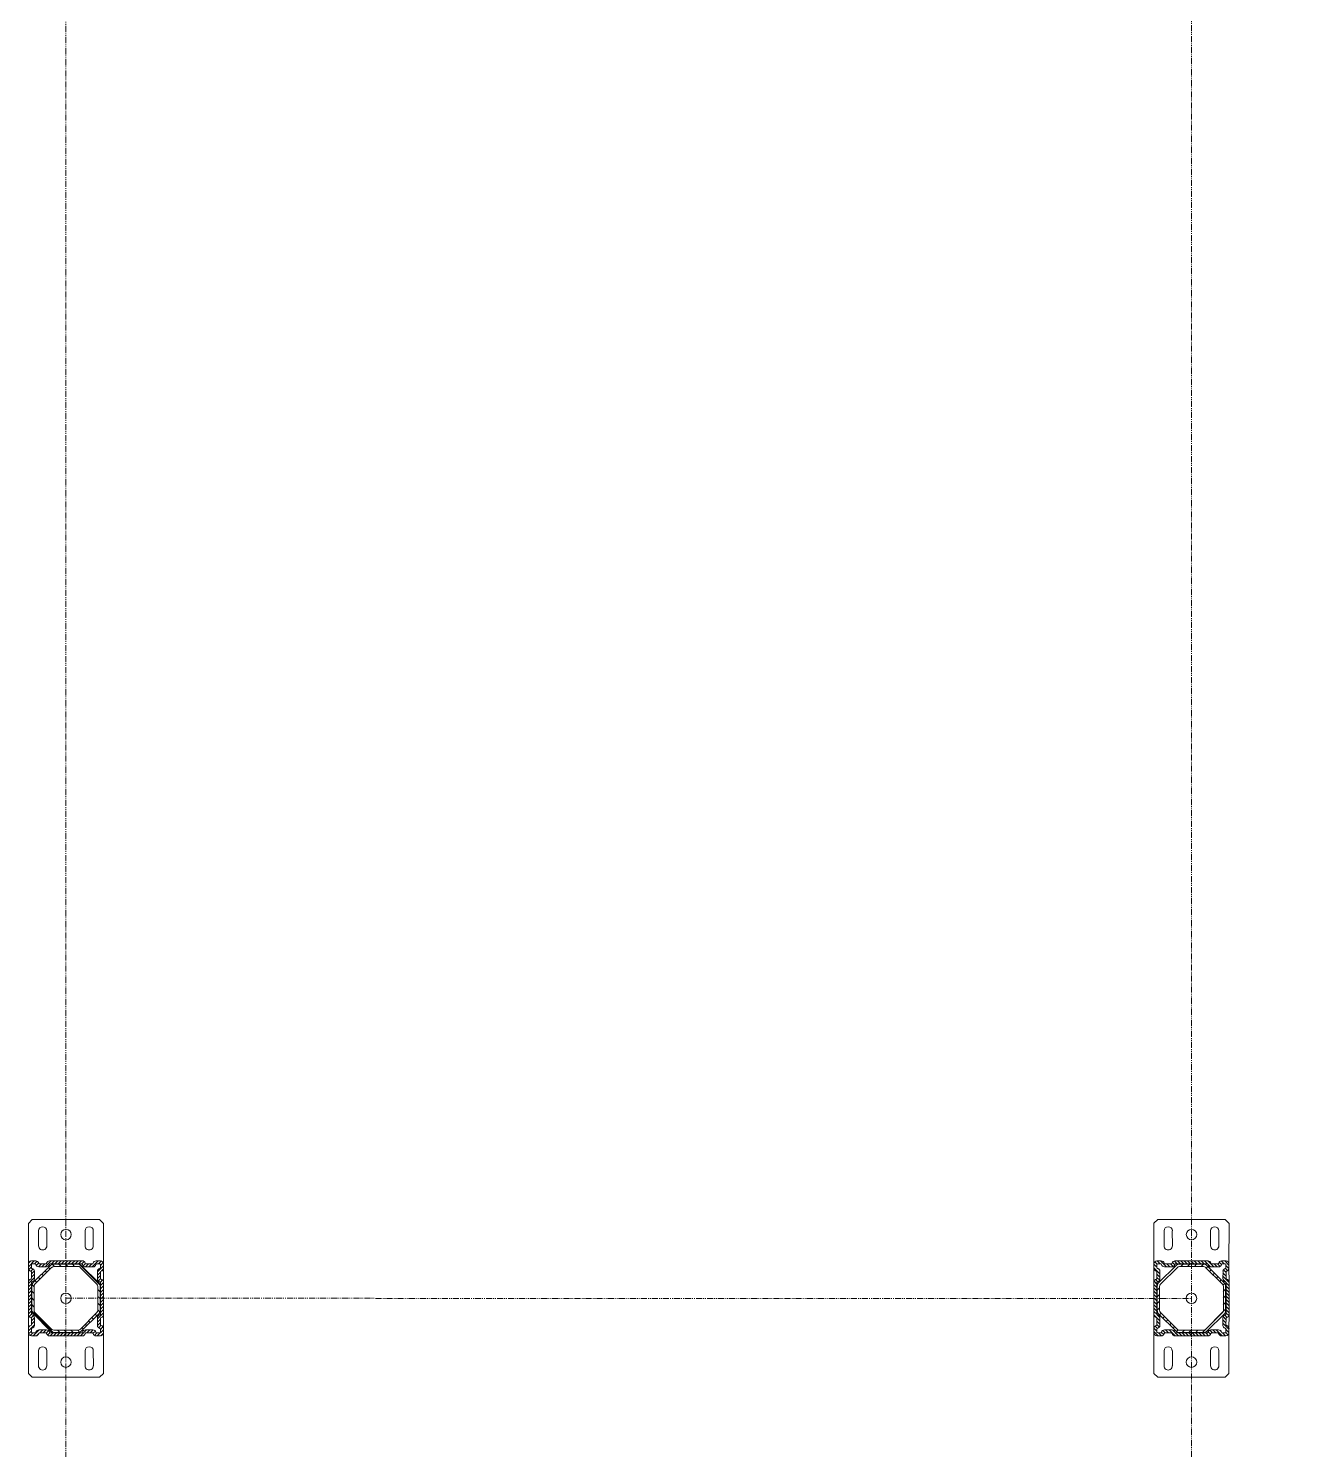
# Model space of a CAD drawing. Header units: millimetres. Extents: x 2179 to 44859, y 3478 to 159868.
# Drawn here: x 32961 to 34670, y 143947 to 145841 of the extents above; entities that cross this region are included whole.
import ezdxf

# ---------------------------------------------------------------- set-up
doc = ezdxf.new("R2010")
doc.units = ezdxf.units.MM
doc.linetypes.add('IMPORT-PHANTOM2', pattern=[14.732, 8.128, -1.524, 1.016, -1.524, 1.016, -1.524])
for name, color, linetype, lineweight in [('0-1', 7, 'IMPORT-PHANTOM2', 9), ('0-2', 7, 'Continuous', 9), ('2966-1_navrh dispozice stroju-HK_dwg-1', 7, 'Continuous', 9)]:
    doc.layers.add(name, color=color, linetype=linetype, lineweight=lineweight)

# ---------------------------------------------------------------- blocks, each defined once
blk = doc.blocks.new('2966-1_navrh dispozice stroju-HK_dwg__X1485-903060-1NP _ stroje - KOTVÍCÍ BODY')
at = {"layer": '0-2'}
for p, q in [((-21136.8, 18396.1), (-21139, 18398.2)), ((-21132.3, 18400.6), (-21134.5, 18402.7)), ((-21127.7, 18405), (-21130, 18407.2)), ((-21119.2, 18405.4), (-21122.2, 18408.4)), ((-21110.2, 18405.4), (-21113.2, 18408.4)), ((-21101.3, 18405.4), (-21104.3, 18408.4)), ((-21064.4, 18377.6), (-21095.3, 18408.4)), ((-21152.4, 18375.8), (-21155.4, 18378.8)), ((-21150.3, 18382.7), (-21152.4, 18384.8)), ((-21145.8, 18387.1), (-21147.9, 18389.3)), ((-21141.3, 18391.6), (-21143.4, 18393.8)), ((-21152.4, 18366.8), (-21155.4, 18369.8)), ((-21152.4, 18357.8), (-21155.4, 18360.8)), ((-21064.4, 18368.6), (-21067.4, 18371.6)), ((-21064.4, 18359.6), (-21067.4, 18362.6)), ((-21152.4, 18348.8), (-21155.4, 18351.8)), ((-21070.1, 18338.4), (-21072.2, 18340.5)), ((-21065.6, 18342.9), (-21067.9, 18345.1)), ((-21064.4, 18350.6), (-21067.4, 18353.6)), ((-21121, 18317.4), (-21124, 18320.4)), ((-21112, 18317.4), (-21115, 18320.4)), ((-21103.1, 18317.4), (-21106.1, 18320.4)), ((-21094.1, 18317.4), (-21097.1, 18320.4)), ((-21088.1, 18320.4), (-21090.2, 18322.5)), ((-21083.6, 18324.9), (-21085.7, 18327)), ((-21079.1, 18329.4), (-21081.2, 18331.5)), ((-21074.6, 18333.9), (-21076.7, 18336))]:
    blk.add_line(p, q, dxfattribs=at)
blk = doc.blocks.new('2966-1_navrh dispozice stroju-HK_dwg__X1486-903061-1NP _ stroje - KOTVÍCÍ BODY')
at = {"layer": '0-2'}
for p, q in [((-21159.9, 18407.2), (-21154.1, 18412.9)), ((-21159.9, 18402.7), (-21155.9, 18406.7)), ((-21158.2, 18399.9), (-21155.1, 18402.9)), ((-21155.9, 18397.7), (-21152.5, 18401.1)), ((-21155.9, 18393.2), (-21151.9, 18397.2)), ((-21153.6, 18408.9), (-21149.7, 18412.9)), ((-21149.9, 18408.2), (-21146.8, 18411.2)), ((-21148, 18405.5), (-21144.6, 18408.9)), ((-21144.1, 18404.9), (-21140.1, 18408.9)), ((-21139.7, 18404.9), (-21131.7, 18412.9)), ((-21135.1, 18405), (-21131.9, 18408.2)), ((-21131.2, 18408.9), (-21127.2, 18412.9)), ((-21126.7, 18408.9), (-21122.7, 18412.9)), ((-21122.2, 18408.9), (-21118.2, 18412.9)), ((-21117.7, 18408.9), (-21113.7, 18412.9)), ((-21113.2, 18408.9), (-21109.2, 18412.9)), ((-21108.7, 18408.9), (-21104.7, 18412.9)), ((-21104.2, 18408.9), (-21100.2, 18412.9)), ((-21099.7, 18408.9), (-21095.7, 18412.9)), ((-21095.2, 18408.9), (-21091.2, 18412.9)), ((-21090.8, 18408.9), (-21086.9, 18412.8)), ((-21087.7, 18407.5), (-21084.5, 18410.7)), ((-21085.5, 18405.2), (-21081.8, 18408.9)), ((-21081.3, 18404.9), (-21077.3, 18408.9)), ((-21076.8, 18404.9), (-21068.8, 18412.9)), ((-21071.6, 18405.6), (-21070.5, 18406.7)), ((-21068.3, 18408.9), (-21064.3, 18412.9)), ((-21067.9, 18395.9), (-21059.9, 18403.9)), ((-21067.9, 18391.4), (-21063.9, 18395.4)), ((-21067.4, 18400.8), (-21065.7, 18402.5)), ((-21064.2, 18408.6), (-21061, 18411.7)), ((-21063.9, 18404.4), (-21059.9, 18408.4)), ((-21159.9, 18384.7), (-21151.9, 18392.7)), ((-21159.9, 18380.2), (-21155.9, 18384.3)), ((-21159.9, 18375.7), (-21155.9, 18379.7)), ((-21155.2, 18385), (-21152, 18388.1)), ((-21067.5, 18387.3), (-21063.9, 18390.9)), ((-21065.2, 18385.1), (-21062, 18388.3)), ((-21063.9, 18381.9), (-21060.1, 18385.8)), ((-21063.9, 18377.4), (-21059.9, 18381.4)), ((-21063.9, 18372.9), (-21059.9, 18376.9)), ((-21159.9, 18371.2), (-21155.9, 18375.2)), ((-21159.9, 18366.7), (-21155.9, 18370.7)), ((-21159.9, 18362.3), (-21155.9, 18366.3)), ((-21159.9, 18357.8), (-21155.9, 18361.8)), ((-21159.9, 18353.3), (-21155.9, 18357.3)), ((-21063.9, 18368.5), (-21059.9, 18372.5)), ((-21063.9, 18364), (-21059.9, 18368)), ((-21063.9, 18359.5), (-21059.9, 18363.5)), ((-21063.9, 18355), (-21059.9, 18359)), ((-21159.9, 18348.8), (-21155.9, 18352.8)), ((-21159.9, 18344.3), (-21155.9, 18348.3)), ((-21159.7, 18340), (-21155.9, 18343.8)), ((-21157.6, 18337.6), (-21154.5, 18340.7)), ((-21155.9, 18334.8), (-21152.2, 18338.5)), ((-21067.9, 18333), (-21059.9, 18341)), ((-21067.8, 18337.6), (-21064.3, 18341.1)), ((-21064.1, 18341.3), (-21059.9, 18345.5)), ((-21063.9, 18350.5), (-21059.9, 18354.5)), ((-21063.9, 18346), (-21059.9, 18350)), ((-21159.9, 18321.8), (-21151.9, 18329.8)), ((-21159.9, 18317.4), (-21155.9, 18321.4)), ((-21155.9, 18330.3), (-21151.9, 18334.3)), ((-21153.7, 18323.6), (-21152.6, 18324.7)), ((-21150.8, 18312.9), (-21142.8, 18320.9)), ((-21149.5, 18318.8), (-21147.8, 18320.5)), ((-21142.3, 18316.9), (-21138.3, 18320.9)), ((-21137.9, 18316.9), (-21134.2, 18320.6)), ((-21088, 18317.4), (-21084.5, 18320.9)), ((-21088, 18313), (-21080, 18320.9)), ((-21079.5, 18316.9), (-21075.5, 18320.9)), ((-21075, 18316.9), (-21071.7, 18320.3)), ((-21067.9, 18328.5), (-21063.9, 18332.5)), ((-21067.2, 18324.7), (-21063.9, 18328)), ((-21064.5, 18322.9), (-21061.5, 18325.9)), ((-21063.9, 18319.1), (-21059.9, 18323)), ((-21158.7, 18314.1), (-21155.6, 18317.2)), ((-21155.3, 18312.9), (-21151.3, 18316.9)), ((-21135.2, 18315.1), (-21132.1, 18318.2)), ((-21132.7, 18313.1), (-21128.9, 18316.9)), ((-21128.4, 18312.9), (-21124.4, 18316.9)), ((-21123.9, 18312.9), (-21119.9, 18316.9)), ((-21119.4, 18312.9), (-21115.4, 18316.9)), ((-21114.9, 18312.9), (-21110.9, 18316.9)), ((-21110.4, 18312.9), (-21106.4, 18316.9)), ((-21105.9, 18312.9), (-21101.9, 18316.9)), ((-21101.4, 18312.9), (-21097.4, 18316.9)), ((-21097, 18312.9), (-21093, 18316.9)), ((-21092.5, 18312.9), (-21088.3, 18317.1)), ((-21072.9, 18314.6), (-21069.9, 18317.6)), ((-21070, 18313), (-21066, 18316.9)), ((-21065.5, 18312.9), (-21059.9, 18318.6))]:
    blk.add_line(p, q, dxfattribs=at)
blk = doc.blocks.new('2966-1_navrh dispozice stroju-HK_dwg__X1487-903062-1NP _ stroje - KOTVÍCÍ BODY')
at = {"layer": '0-2'}
for p, q in [((-21155.4, 16880.6), (-21127.5, 16908.4)), ((-21121.5, 16905.4), (-21118.5, 16908.4)), ((-21112.5, 16905.4), (-21109.5, 16908.4)), ((-21103.5, 16905.4), (-21100.5, 16908.4)), ((-21094.6, 16905.4), (-21091.7, 16908.3)), ((-21088.9, 16902.1), (-21086.8, 16904.2)), ((-21084.4, 16897.6), (-21082.3, 16899.7)), ((-21080, 16893.1), (-21077.8, 16895.2)), ((-21075.5, 16888.6), (-21073.3, 16890.7)), ((-21071, 16884.1), (-21068.9, 16886.2)), ((-21067.4, 16878.7), (-21064.6, 16881.5)), ((-21155.4, 16871.5), (-21152.4, 16874.5)), ((-21155.4, 16862.6), (-21152.4, 16865.6)), ((-21067.4, 16869.7), (-21064.4, 16872.7)), ((-21067.4, 16860.8), (-21064.4, 16863.8)), ((-21155.4, 16853.6), (-21152.4, 16856.6)), ((-21155.3, 16844.7), (-21152.4, 16847.6)), ((-21151.2, 16839.9), (-21149, 16842)), ((-21092.8, 16817.4), (-21064.4, 16845.8)), ((-21067.4, 16851.8), (-21064.4, 16854.8)), ((-21146.7, 16835.4), (-21144.5, 16837.5)), ((-21142.2, 16830.9), (-21140.1, 16833)), ((-21137.7, 16826.4), (-21135.6, 16828.5)), ((-21133.2, 16821.9), (-21131.1, 16824)), ((-21128.4, 16817.7), (-21125.7, 16820.4)), ((-21119.7, 16817.4), (-21116.7, 16820.4)), ((-21110.7, 16817.4), (-21107.7, 16820.4)), ((-21101.7, 16817.4), (-21098.7, 16820.4))]:
    blk.add_line(p, q, dxfattribs=at)
blk = doc.blocks.new('2966-1_navrh dispozice stroju-HK_dwg__X1488-903063-1NP _ stroje - KOTVÍCÍ BODY')
at = {"layer": '0-2'}
for p, q in [((-21151.9, 16898), (-21159.9, 16906)), ((-21155.9, 16906.5), (-21159.7, 16910.3)), ((-21158.5, 16900.1), (-21158.9, 16900.5)), ((-21153.8, 16908.9), (-21157.5, 16912.6)), ((-21145.4, 16904.9), (-21153.4, 16912.9)), ((-21146.4, 16910.5), (-21148.6, 16912.6)), ((-21140.9, 16904.9), (-21144.9, 16908.9)), ((-21136.4, 16904.9), (-21140.4, 16908.9)), ((-21133, 16906.1), (-21136.1, 16909.1)), ((-21131.3, 16908.9), (-21134.4, 16911.9)), ((-21126.9, 16908.9), (-21130.9, 16912.9)), ((-21122.4, 16908.9), (-21126.4, 16912.9)), ((-21117.9, 16908.9), (-21121.9, 16912.9)), ((-21113.4, 16908.9), (-21117.4, 16912.9)), ((-21108.9, 16908.9), (-21112.9, 16912.9)), ((-21104.5, 16908.9), (-21108.5, 16912.9)), ((-21100, 16908.9), (-21104, 16912.9)), ((-21095.5, 16908.9), (-21099.5, 16912.9)), ((-21091, 16908.9), (-21095, 16912.9)), ((-21082.5, 16904.9), (-21090.5, 16912.9)), ((-21078, 16904.9), (-21082, 16908.9)), ((-21073.5, 16905), (-21077.5, 16908.9)), ((-21070.6, 16906.6), (-21073.7, 16909.6)), ((-21068.5, 16908.9), (-21071.9, 16912.3)), ((-21059.9, 16904.8), (-21068, 16912.9)), ((-21063.9, 16895.3), (-21067.9, 16899.3)), ((-21063.3, 16899.2), (-21066.3, 16902.2)), ((-21060.6, 16901), (-21063.9, 16904.3)), ((-21059.9, 16909.3), (-21063.5, 16912.9)), ((-21155.9, 16879.6), (-21159.9, 16883.6)), ((-21155.9, 16884.1), (-21159, 16887.2)), ((-21153.3, 16885.9), (-21156.2, 16888.9)), ((-21151.9, 16893.5), (-21155.9, 16897.5)), ((-21151.9, 16889), (-21155.9, 16893)), ((-21063.9, 16890.8), (-21067.9, 16894.8)), ((-21059.9, 16882.4), (-21067.9, 16890.4)), ((-21059.9, 16877.9), (-21063.9, 16881.9)), ((-21155.9, 16875.1), (-21159.9, 16879.1)), ((-21155.9, 16870.6), (-21159.9, 16874.6)), ((-21155.9, 16866.1), (-21159.9, 16870.1)), ((-21155.9, 16861.6), (-21159.9, 16865.6)), ((-21155.9, 16857.1), (-21159.9, 16861.1)), ((-21059.9, 16873.4), (-21063.9, 16877.4)), ((-21059.9, 16868.9), (-21063.9, 16872.9)), ((-21059.9, 16864.4), (-21063.9, 16868.4)), ((-21059.9, 16859.9), (-21063.9, 16863.9)), ((-21155.9, 16852.6), (-21159.9, 16856.6)), ((-21155.9, 16848.1), (-21159.9, 16852.1)), ((-21155.9, 16843.6), (-21159.9, 16847.6)), ((-21151.9, 16835.2), (-21159.9, 16843.2)), ((-21060.9, 16838.5), (-21064, 16841.5)), ((-21059.9, 16855.4), (-21063.9, 16859.4)), ((-21059.9, 16850.9), (-21063.9, 16854.9)), ((-21059.9, 16846.4), (-21063.9, 16850.4)), ((-21059.9, 16841.9), (-21063.9, 16845.9)), ((-21155.9, 16821.2), (-21159.4, 16824.7)), ((-21153.7, 16823.5), (-21156.8, 16826.6)), ((-21151.9, 16830.7), (-21155.9, 16834.7)), ((-21152, 16826.2), (-21155.9, 16830.2)), ((-21063.9, 16832.5), (-21067.9, 16836.5)), ((-21063.9, 16828), (-21067.9, 16832)), ((-21059.9, 16819.5), (-21067.9, 16827.5)), ((-21063.7, 16836.8), (-21066.7, 16839.8)), ((-21060.2, 16824.3), (-21062.4, 16826.4)), ((-21152.1, 16812.9), (-21159.9, 16820.7)), ((-21156.7, 16813), (-21159.8, 16816.1)), ((-21148.2, 16813.5), (-21151.7, 16816.9)), ((-21146.2, 16816), (-21149.3, 16819.1)), ((-21142.7, 16816.9), (-21146.6, 16820.9)), ((-21138.2, 16816.9), (-21142.2, 16820.9)), ((-21129.7, 16812.9), (-21137.7, 16820.9)), ((-21125.2, 16812.9), (-21129.2, 16816.9)), ((-21120.7, 16812.9), (-21124.7, 16816.9)), ((-21116.2, 16812.9), (-21120.2, 16816.9)), ((-21111.7, 16812.9), (-21115.7, 16816.9)), ((-21107.2, 16812.9), (-21111.2, 16816.9)), ((-21102.8, 16812.9), (-21106.8, 16816.9)), ((-21098.3, 16812.9), (-21102.3, 16816.9)), ((-21093.8, 16812.9), (-21097.8, 16816.9)), ((-21089.3, 16812.9), (-21093.3, 16816.9)), ((-21085.7, 16813.8), (-21088.8, 16817)), ((-21084, 16816.6), (-21086.9, 16819.6)), ((-21079.8, 16816.9), (-21083.8, 16820.9)), ((-21075.3, 16816.9), (-21079.3, 16820.9)), ((-21066.8, 16812.9), (-21074.8, 16820.9)), ((-21072.3, 16813.9), (-21072.7, 16814.3)), ((-21062.6, 16813.2), (-21066.3, 16816.9)), ((-21060.2, 16815.3), (-21063.9, 16819))]:
    blk.add_line(p, q, dxfattribs=at)
blk = doc.blocks.new('2966-1_navrh dispozice stroju-HK_dwg-867852-1NP _ stroje - KOTVÍCÍ BODY')
at = {"layer": '0-1'}
blk.add_line((-9405.1, 25328.5), (-8632.3, 26614.1), dxfattribs=at)
at = {"layer": '0-1', "flags": 128}
blk.add_lwpolyline([(-12082, 28687.7), (-4082.9, 23879.4), (-4858.3, 22595.4), (-12854.8, 27402.1), (-12082, 28687.7), (-11482.8, 29684.5)], dxfattribs=at)
at = {"layer": '0-2'}
for p, q in [((-8679.1, 26672), (-8696.3, 26682.3)), ((-8690.6, 26691.7), (-8673.5, 26681.4)), ((-8654.4, 26674.3), (-8651.4, 26679.3)), ((-8650.6, 26672.9), (-8648.5, 26676.3)), ((-8647.2, 26676.7), (-8643.7, 26674.6)), ((-8686.4, 26621.2), (-8663.9, 26658.5)), ((-8682.6, 26619.7), (-8660.9, 26655.8)), ((-8626.6, 26662.4), (-8660, 26654.1)), ((-8658, 26660.7), (-8653.5, 26668)), ((-8627.1, 26659.2), (-8658, 26651.5)), ((-8654.9, 26658), (-8649.7, 26666.6)), ((-8641.5, 26668.7), (-8632.9, 26663.4)), ((-8638.8, 26671.7), (-8631.5, 26667.3)), ((-8626.6, 26664.4), (-8590.5, 26642.7)), ((-8596.7, 26642.3), (-8624.1, 26658.7)), ((-8594.1, 26644.2), (-8623.6, 26661.9)), ((-8722.6, 26638.6), (-8705.4, 26628.3)), ((-8662.4, 26652.3), (-8680.1, 26622.8)), ((-8660.5, 26649.6), (-8676.9, 26622.3)), ((-8587.2, 26608.9), (-8594.9, 26639.8)), ((-8584, 26608.4), (-8592.3, 26641.8)), ((-8588.4, 26636.7), (-8579.8, 26631.5)), ((-8585.7, 26639.8), (-8578.3, 26635.3)), ((-8711.1, 26618.9), (-8728.2, 26629.2)), ((-8680.6, 26619.8), (-8672.3, 26586.4)), ((-8677.4, 26619.3), (-8669.7, 26588.3)), ((-8577.7, 26623.3), (-8582.9, 26614.7)), ((-8574.7, 26620.6), (-8579.1, 26613.3)), ((-8573.5, 26632.4), (-8570, 26630.3)), ((-8569.7, 26629), (-8571.8, 26625.5)), ((-8565.7, 26627.7), (-8568.7, 26622.8)), ((-8698.8, 26600.4), (-8695.9, 26605.4)), ((-8694.9, 26599.2), (-8692.8, 26602.7)), ((-8691.1, 26595.8), (-8694.6, 26597.8)), ((-8689.9, 26607.5), (-8685.5, 26614.9)), ((-8686.9, 26604.8), (-8681.7, 26613.5)), ((-8604.1, 26578.5), (-8587.6, 26605.9)), ((-8582, 26608.4), (-8603.7, 26572.3)), ((-8602.1, 26575.9), (-8584.4, 26605.4)), ((-8578.2, 26607), (-8600.7, 26569.6)), ((-8542, 26589.6), (-8559.2, 26599.9)), ((-8553.5, 26609.3), (-8536.3, 26599)), ((-8678.9, 26588.4), (-8686.2, 26592.8)), ((-8676.2, 26591.5), (-8684.8, 26596.7)), ((-8637.9, 26563.8), (-8674, 26585.5)), ((-8670.5, 26583.9), (-8641, 26566.2)), ((-8667.9, 26585.9), (-8640.5, 26569.4)), ((-8638, 26565.8), (-8604.6, 26574.1)), ((-8637.5, 26569), (-8606.5, 26576.7)), ((-8625.7, 26556.5), (-8633.1, 26560.9)), ((-8623, 26559.5), (-8631.7, 26564.7)), ((-8609.7, 26570.2), (-8614.9, 26561.5)), ((-8606.6, 26567.5), (-8611, 26560.1)), ((-8617.4, 26551.5), (-8620.9, 26553.6)), ((-8614, 26555.3), (-8616, 26551.8)), ((-8610.1, 26553.9), (-8613.1, 26548.9)), ((-8574, 26536.4), (-8591.1, 26546.7)), ((-8585.4, 26556.2), (-8568.3, 26545.9)), ((-9463.4, 25406.1), (-9446.3, 25395.8)), ((-9451.9, 25386.4), (-9469.1, 25396.7)), ((-9427.2, 25388.7), (-9424.2, 25393.7)), ((-9423.4, 25387.3), (-9421.3, 25390.7)), ((-9419.9, 25391.1), (-9416.5, 25389)), ((-9411.6, 25386.1), (-9404.3, 25381.7)), ((-9459.2, 25335.5), (-9436.7, 25372.9)), ((-9455.3, 25334.1), (-9433.7, 25370.2)), ((-9435.2, 25366.6), (-9452.9, 25337.2)), ((-9399.4, 25376.8), (-9432.8, 25368.5)), ((-9399.9, 25373.6), (-9430.8, 25365.9)), ((-9430.7, 25375.1), (-9426.3, 25382.4)), ((-9427.7, 25372.3), (-9422.5, 25381)), ((-9414.3, 25383), (-9405.7, 25377.8)), ((-9399.4, 25378.7), (-9363.3, 25357.1)), ((-9369.5, 25356.7), (-9396.8, 25373.1)), ((-9366.9, 25358.6), (-9396.4, 25376.3)), ((-9495.4, 25353), (-9478.2, 25342.7)), ((-9433.3, 25364), (-9449.7, 25336.7)), ((-9360, 25323.3), (-9367.7, 25354.2)), ((-9356.8, 25322.8), (-9365.1, 25356.1)), ((-9361.2, 25351.1), (-9352.5, 25345.9)), ((-9358.5, 25354.1), (-9351.1, 25349.7)), ((-9483.9, 25333.3), (-9501, 25343.6)), ((-9462.7, 25321.9), (-9458.3, 25329.3)), ((-9453.4, 25334.2), (-9445.1, 25300.8)), ((-9450.2, 25333.7), (-9442.5, 25302.7)), ((-9350.5, 25337.7), (-9355.7, 25329.1)), ((-9347.5, 25335), (-9351.9, 25327.7)), ((-9346.3, 25346.8), (-9342.8, 25344.7)), ((-9342.5, 25343.3), (-9344.6, 25339.9)), ((-9338.5, 25342.1), (-9341.5, 25337.2)), ((-9471.6, 25314.8), (-9468.6, 25319.8)), ((-9467.7, 25313.6), (-9465.6, 25317.1)), ((-9463.9, 25310.1), (-9467.3, 25312.2)), ((-9459.6, 25319.2), (-9454.4, 25327.9)), ((-9449, 25305.8), (-9457.6, 25311)), ((-9376.9, 25292.9), (-9360.4, 25320.2)), ((-9354.8, 25322.8), (-9376.5, 25286.7)), ((-9374.9, 25290.3), (-9357.2, 25319.8)), ((-9351, 25321.4), (-9373.5, 25284)), ((-9314.8, 25304), (-9331.9, 25314.3)), ((-9326.3, 25323.7), (-9309.1, 25313.4)), ((-9451.7, 25302.8), (-9459, 25307.2)), ((-9410.7, 25278.2), (-9446.8, 25299.9)), ((-9443.3, 25298.3), (-9413.8, 25280.6)), ((-9440.6, 25300.3), (-9413.3, 25283.8)), ((-9410.3, 25283.4), (-9379.3, 25291.1)), ((-9410.8, 25280.2), (-9377.4, 25288.5)), ((-9398.5, 25270.9), (-9405.9, 25275.3)), ((-9395.8, 25273.9), (-9404.5, 25279.1)), ((-9382.4, 25284.6), (-9387.7, 25275.9)), ((-9379.4, 25281.9), (-9383.8, 25274.5)), ((-9390.2, 25265.9), (-9393.7, 25267.9)), ((-9386.7, 25269.7), (-9388.8, 25266.2)), ((-9382.9, 25268.3), (-9385.9, 25263.3)), ((-9346.7, 25250.8), (-9363.9, 25261.1)), ((-9358.2, 25270.6), (-9341.1, 25260.2))]:
    blk.add_line(p, q, dxfattribs=at)
at = {"layer": '0-2', "flags": 128}
for points in [[(-8623.6, 26550.5), (-8618.6, 26547.5), (-8572.3, 26519.7), (-8565.5, 26521.4), (-8519.1, 26598.6), (-8520.8, 26605.4), (-8567.1, 26633.2), (-8572.1, 26636.2), (-8587.8, 26645.7), (-8625.2, 26668.2), (-8641, 26677.6), (-8646, 26680.6), (-8692.2, 26708.5), (-8699.1, 26706.7), (-8745.5, 26629.6), (-8743.8, 26622.7), (-8697.5, 26594.9), (-8692.5, 26591.9), (-8676.7, 26582.5), (-8639.4, 26560)], [(-9396.4, 25264.9), (-9391.4, 25261.9), (-9345.1, 25234.1), (-9338.3, 25235.8), (-9291.9, 25312.9), (-9293.6, 25319.8), (-9339.9, 25347.6), (-9344.9, 25350.6), (-9360.6, 25360.1), (-9398, 25382.6), (-9413.8, 25392), (-9418.7, 25395), (-9465, 25422.8), (-9471.9, 25421.1), (-9518.3, 25344), (-9516.5, 25337.1), (-9470.3, 25309.3), (-9465.3, 25306.3), (-9449.5, 25296.8), (-9412.2, 25274.4)]]:
    blk.add_lwpolyline(points, close=True, dxfattribs=at)
at = {"layer": '0-2'}
for centre in [(-8705.1, 26657.9), (-8632.3, 26614.1), (-8559.4, 26570.3), (-9477.9, 25372.3), (-9405.1, 25328.5), (-9332.2, 25284.7)]:
    blk.add_circle(centre, 7, dxfattribs=at)
for centre, radius, start, end in [((-8693.5, 26687), 5.5, 58.9896, 238.9896), ((-8676.3, 26676.7), 5.5, 238.9896, 58.9896), ((-8651, 26672.2), 4, 148.9896, 227.4527), ((-8648, 26677.2), 4, 58.9896, 148.9896), ((-8647.7, 26675.8), 1, 58.9896, 148.9896), ((-8644.2, 26673.7), 1, 340.5266, 58.9896), ((-8639.5, 26672.1), 4, 160.5266, 238.9896), ((-8643, 26674.2), 4, 340.5266, 58.9896), ((-8660.5, 26656.5), 4, 70.5266, 148.9896), ((-8660, 26655.3), 1, 70.5266, 148.9896), ((-8658.3, 26660), 4, 250.5266, 328.9896), ((-8658.8, 26661.2), 1, 250.5266, 328.9896), ((-8654.4, 26668.6), 1, 328.9896, 47.4527), ((-8649.8, 26672.4), 1, 148.9896, 227.4527), ((-8653.1, 26668.7), 4, 328.9896, 47.4527), ((-8638.3, 26672.6), 1, 160.5266, 238.9896), ((-8630.8, 26666.9), 4, 238.9896, 317.4527), ((-8631, 26668.1), 1, 238.9896, 317.4527), ((-8627.3, 26664.7), 4, 58.9896, 137.4527), ((-8627.1, 26663.5), 1, 58.9896, 137.4527), ((-8626.1, 26655.3), 4, 58.9896, 103.9896), ((-8625.6, 26658.5), 4, 58.9896, 103.9896), ((-8725.4, 26633.9), 5.5, 58.9896, 238.9896), ((-8659, 26650.2), 4, 103.9896, 148.9896), ((-8657.1, 26647.6), 4, 103.9896, 148.9896), ((-8598.8, 26638.9), 4, 13.9896, 58.9896), ((-8596.2, 26640.8), 4, 13.9896, 58.9896), ((-8591.1, 26641.8), 1, 340.5266, 58.9896), ((-8586.3, 26640.1), 4, 160.5266, 238.9896), ((-8589.9, 26642.3), 4, 340.5266, 58.9896), ((-8585.2, 26640.6), 1, 160.5266, 238.9896), ((-8574.1, 26632.8), 4, 58.9896, 137.4527), ((-8708.3, 26623.6), 5.5, 238.9896, 58.9896), ((-8682.9, 26619.1), 4, 148.9896, 227.4527), ((-8681.7, 26619.2), 1, 148.9896, 227.4527), ((-8685.1, 26615.5), 4, 328.9896, 47.4527), ((-8676.7, 26620.7), 4, 148.9896, 193.9896), ((-8673.5, 26620.2), 4, 148.9896, 193.9896), ((-8577.7, 26634.9), 4, 238.9896, 317.4527), ((-8577.8, 26636.2), 1, 238.9896, 317.4527), ((-8574.3, 26621.3), 4, 70.5266, 148.9896), ((-8574, 26631.6), 1, 58.9896, 137.4527), ((-8573.8, 26620.1), 1, 70.5266, 148.9896), ((-8572.2, 26624.8), 4, 250.5266, 328.9896), ((-8572.6, 26626), 1, 250.5266, 328.9896), ((-8570.5, 26629.5), 1, 328.9896, 58.9896), ((-8569.2, 26629.8), 4, 328.9896, 58.9896), ((-8695.4, 26598.4), 4, 148.9896, 238.9896), ((-8692.4, 26603.3), 4, 70.5266, 148.9896), ((-8694, 26598.7), 1, 148.9896, 238.9896), ((-8692, 26602.2), 1, 70.5266, 148.9896), ((-8690.3, 26606.9), 4, 250.5266, 328.9896), ((-8690.8, 26608), 1, 250.5266, 328.9896), ((-8686.3, 26615.4), 1, 328.9896, 47.4527), ((-8591.1, 26607.9), 4, 328.9896, 13.9896), ((-8587.9, 26607.4), 4, 328.9896, 13.9896), ((-8579.5, 26612.6), 4, 148.9896, 227.4527), ((-8582.9, 26608.9), 1, 328.9896, 47.4527), ((-8578.2, 26612.8), 1, 148.9896, 227.4527), ((-8581.6, 26609.1), 4, 328.9896, 47.4527), ((-8556.3, 26604.6), 5.5, 58.9896, 238.9896), ((-8539.2, 26594.3), 5.5, 238.9896, 58.9896), ((-8690.4, 26595.4), 4, 238.9896, 317.4527), ((-8690.6, 26596.6), 1, 238.9896, 317.4527), ((-8686.9, 26593.2), 4, 58.9896, 137.4527), ((-8686.8, 26592), 1, 58.9896, 137.4527), ((-8679.4, 26587.6), 1, 340.5266, 58.9896), ((-8674.7, 26585.9), 4, 160.5266, 238.9896), ((-8678.2, 26588), 4, 340.5266, 58.9896), ((-8673.5, 26586.4), 1, 160.5266, 238.9896), ((-8668.4, 26587.4), 4, 193.9896, 238.9896), ((-8665.8, 26589.3), 4, 193.9896, 238.9896), ((-8638.9, 26569.7), 4, 238.9896, 283.9896), ((-8638.5, 26572.9), 4, 238.9896, 283.9896), ((-8637.3, 26563.4), 4, 238.9896, 317.4527), ((-8637.4, 26564.7), 1, 238.9896, 317.4527), ((-8633.7, 26561.3), 4, 58.9896, 137.4527), ((-8633.6, 26560), 1, 58.9896, 137.4527), ((-8611.4, 26559.5), 4, 148.9896, 227.4527), ((-8610.2, 26559.6), 1, 148.9896, 227.4527), ((-8606.2, 26568.1), 4, 70.5266, 148.9896), ((-8605.8, 26567), 1, 70.5266, 148.9896), ((-8607.5, 26580.6), 4, 283.9896, 328.9896), ((-8604.1, 26571.7), 4, 250.5266, 328.9896), ((-8604.6, 26572.9), 1, 250.5266, 328.9896), ((-8605.6, 26578), 4, 283.9896, 328.9896), ((-8626.2, 26555.6), 1, 340.5266, 58.9896), ((-8621.5, 26553.9), 4, 160.5266, 238.9896), ((-8625.1, 26556.1), 4, 340.5266, 58.9896), ((-8620.4, 26554.4), 1, 160.5266, 238.9896), ((-8616.6, 26551), 4, 238.9896, 328.9896), ((-8616.9, 26552.3), 1, 238.9896, 328.9896), ((-8614.8, 26555.8), 1, 328.9896, 47.4527), ((-8613.6, 26555.9), 4, 328.9896, 47.4527), ((-8588.3, 26551.4), 5.5, 58.9896, 238.9896), ((-8571.1, 26541.1), 5.5, 238.9896, 58.9896), ((-9466.2, 25401.4), 5.5, 58.9896, 238.9896), ((-9449.1, 25391.1), 5.5, 238.9896, 58.9896), ((-9423.8, 25386.6), 4, 148.9896, 227.4527), ((-9420.8, 25391.6), 4, 58.9896, 148.9896), ((-9422.5, 25386.8), 1, 148.9896, 227.4527), ((-9425.9, 25383.1), 4, 328.9896, 47.4527), ((-9420.5, 25390.2), 1, 58.9896, 148.9896), ((-9417, 25388.1), 1, 340.5266, 58.9896), ((-9412.3, 25386.5), 4, 160.5266, 238.9896), ((-9415.8, 25388.6), 4, 340.5266, 58.9896), ((-9411.1, 25386.9), 1, 160.5266, 238.9896), ((-9433.3, 25370.9), 4, 70.5266, 148.9896), ((-9431.8, 25364.6), 4, 103.9896, 148.9896), ((-9432.8, 25369.7), 1, 70.5266, 148.9896), ((-9431.1, 25374.4), 4, 250.5266, 328.9896), ((-9431.6, 25375.6), 1, 250.5266, 328.9896), ((-9427.2, 25382.9), 1, 328.9896, 47.4527), ((-9403.6, 25381.3), 4, 238.9896, 317.4527), ((-9403.7, 25382.5), 1, 238.9896, 317.4527), ((-9400.1, 25379.1), 4, 58.9896, 137.4527), ((-9399.9, 25377.9), 1, 58.9896, 137.4527), ((-9398.9, 25369.7), 4, 58.9896, 103.9896), ((-9398.4, 25372.9), 4, 58.9896, 103.9896), ((-9498.2, 25348.3), 5.5, 58.9896, 238.9896), ((-9429.9, 25362), 4, 103.9896, 148.9896), ((-9371.6, 25353.3), 4, 13.9896, 58.9896), ((-9369, 25355.2), 4, 13.9896, 58.9896), ((-9363.9, 25356.2), 1, 340.5266, 58.9896), ((-9359.1, 25354.5), 4, 160.5266, 238.9896), ((-9362.7, 25356.7), 4, 340.5266, 58.9896), ((-9358, 25355), 1, 160.5266, 238.9896), ((-9350.6, 25350.6), 1, 238.9896, 317.4527), ((-9346.9, 25347.2), 4, 58.9896, 137.4527), ((-9342, 25344.2), 4, 328.9896, 58.9896), ((-9481, 25338), 5.5, 238.9896, 58.9896), ((-9455.7, 25333.5), 4, 148.9896, 227.4527), ((-9459.1, 25329.8), 1, 328.9896, 47.4527), ((-9454.5, 25333.6), 1, 148.9896, 227.4527), ((-9457.9, 25329.9), 4, 328.9896, 47.4527), ((-9449.5, 25335.1), 4, 148.9896, 193.9896), ((-9446.3, 25334.6), 4, 148.9896, 193.9896), ((-9352.3, 25327), 4, 148.9896, 227.4527), ((-9350.5, 25349.3), 4, 238.9896, 317.4527), ((-9347.1, 25335.7), 4, 70.5266, 148.9896), ((-9346.8, 25345.9), 1, 58.9896, 137.4527), ((-9346.6, 25334.5), 1, 70.5266, 148.9896), ((-9344.9, 25339.2), 4, 250.5266, 328.9896), ((-9345.4, 25340.4), 1, 250.5266, 328.9896), ((-9343.3, 25343.9), 1, 328.9896, 58.9896), ((-9468.2, 25312.7), 4, 148.9896, 238.9896), ((-9465.2, 25317.7), 4, 70.5266, 148.9896), ((-9466.8, 25313.1), 1, 148.9896, 238.9896), ((-9464.7, 25316.6), 1, 70.5266, 148.9896), ((-9463.1, 25321.3), 4, 250.5266, 328.9896), ((-9463.5, 25322.4), 1, 250.5266, 328.9896), ((-9463.4, 25311), 1, 238.9896, 317.4527), ((-9459.7, 25307.6), 4, 58.9896, 137.4527), ((-9363.9, 25322.3), 4, 328.9896, 13.9896), ((-9360.7, 25321.8), 4, 328.9896, 13.9896), ((-9355.7, 25323.3), 1, 328.9896, 47.4527), ((-9351, 25327.1), 1, 148.9896, 227.4527), ((-9354.4, 25323.5), 4, 328.9896, 47.4527), ((-9329.1, 25319), 5.5, 58.9896, 238.9896), ((-9312, 25308.7), 5.5, 238.9896, 58.9896), ((-9463.2, 25309.8), 4, 238.9896, 317.4527), ((-9459.5, 25306.4), 1, 58.9896, 137.4527), ((-9452.2, 25301.9), 1, 340.5266, 58.9896), ((-9447.5, 25300.3), 4, 160.5266, 238.9896), ((-9451, 25302.4), 4, 340.5266, 58.9896), ((-9446.3, 25300.7), 1, 160.5266, 238.9896), ((-9441.2, 25301.8), 4, 193.9896, 238.9896), ((-9438.6, 25303.7), 4, 193.9896, 238.9896), ((-9380.3, 25295), 4, 283.9896, 328.9896), ((-9411.7, 25284), 4, 238.9896, 283.9896), ((-9411.2, 25287.3), 4, 238.9896, 283.9896), ((-9410.1, 25277.8), 4, 238.9896, 317.4527), ((-9410.2, 25279.1), 1, 238.9896, 317.4527), ((-9406.5, 25275.7), 4, 58.9896, 137.4527), ((-9406.4, 25274.4), 1, 58.9896, 137.4527), ((-9397.9, 25270.5), 4, 340.5266, 58.9896), ((-9384.2, 25273.9), 4, 148.9896, 227.4527), ((-9383, 25274), 1, 148.9896, 227.4527), ((-9386.4, 25270.3), 4, 328.9896, 47.4527), ((-9379, 25282.5), 4, 70.5266, 148.9896), ((-9378.5, 25281.4), 1, 70.5266, 148.9896), ((-9376.9, 25286.1), 4, 250.5266, 328.9896), ((-9377.4, 25287.2), 1, 250.5266, 328.9896), ((-9378.4, 25292.4), 4, 283.9896, 328.9896), ((-9399, 25270), 1, 340.5266, 58.9896), ((-9394.3, 25268.3), 4, 160.5266, 238.9896), ((-9393.2, 25268.8), 1, 160.5266, 238.9896), ((-9389.4, 25265.3), 4, 238.9896, 328.9896), ((-9389.7, 25266.7), 1, 238.9896, 328.9896), ((-9387.6, 25270.2), 1, 328.9896, 47.4527), ((-9361.1, 25265.8), 5.5, 58.9896, 238.9896), ((-9343.9, 25255.5), 5.5, 238.9896, 58.9896)]:
    blk.add_arc(centre, radius, start, end, dxfattribs=at)
at = {"rotation": 328.989640494807}
for name in ['2966-1_navrh dispozice stroju-HK_dwg__X1486-903061-1NP _ stroje - KOTVÍCÍ BODY', '2966-1_navrh dispozice stroju-HK_dwg__X1485-903060-1NP _ stroje - KOTVÍCÍ BODY', '2966-1_navrh dispozice stroju-HK_dwg__X1488-903063-1NP _ stroje - KOTVÍCÍ BODY', '2966-1_navrh dispozice stroju-HK_dwg__X1487-903062-1NP _ stroje - KOTVÍCÍ BODY']:
    blk.add_blockref(name, (0, 0), dxfattribs=at)

msp = doc.modelspace()

# ---------------------------------------------------------------- block references
at = {"layer": '2966-1_navrh dispozice stroju-HK_dwg-1', "rotation": 301.0103595051954}
msp.add_blockref('2966-1_navrh dispozice stroju-HK_dwg-867852-1NP _ stroje - KOTVÍCÍ BODY', (16148.3, 123038.5), dxfattribs=at)

doc.saveas('drawing.dxf')
